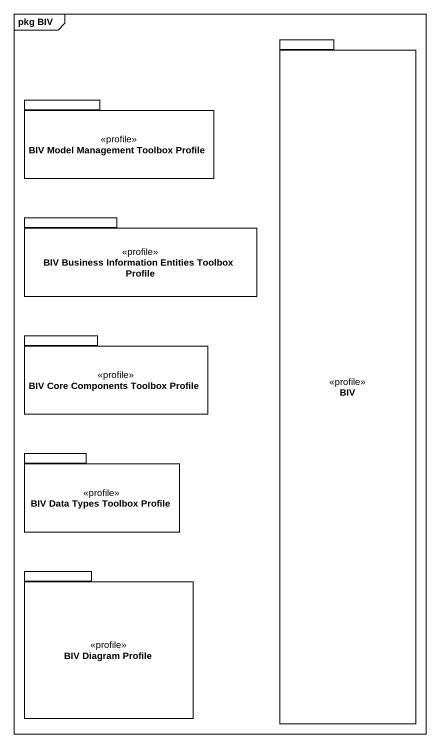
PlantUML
@startuml
mainframe pkg BIV
package BIV <<profile>> {
}
package "BIV Model Management Toolbox Profile" as BIV_Model_Management <<profile>> {
}
package "BIV Business Information Entities Toolbox Profile" as BIV_Business_Information <<profile>> {
}
package "BIV Core Components Toolbox Profile" as BIV_Core_Components_Toolbox <<profile>> {
}
package "BIV Data Types Toolbox Profile" as BIV_Data_Types_Toolbox <<profile>> {
}
package "BIV Diagram Profile" as BIV_Diagram_Profile <<profile>> {
}
@enduml
